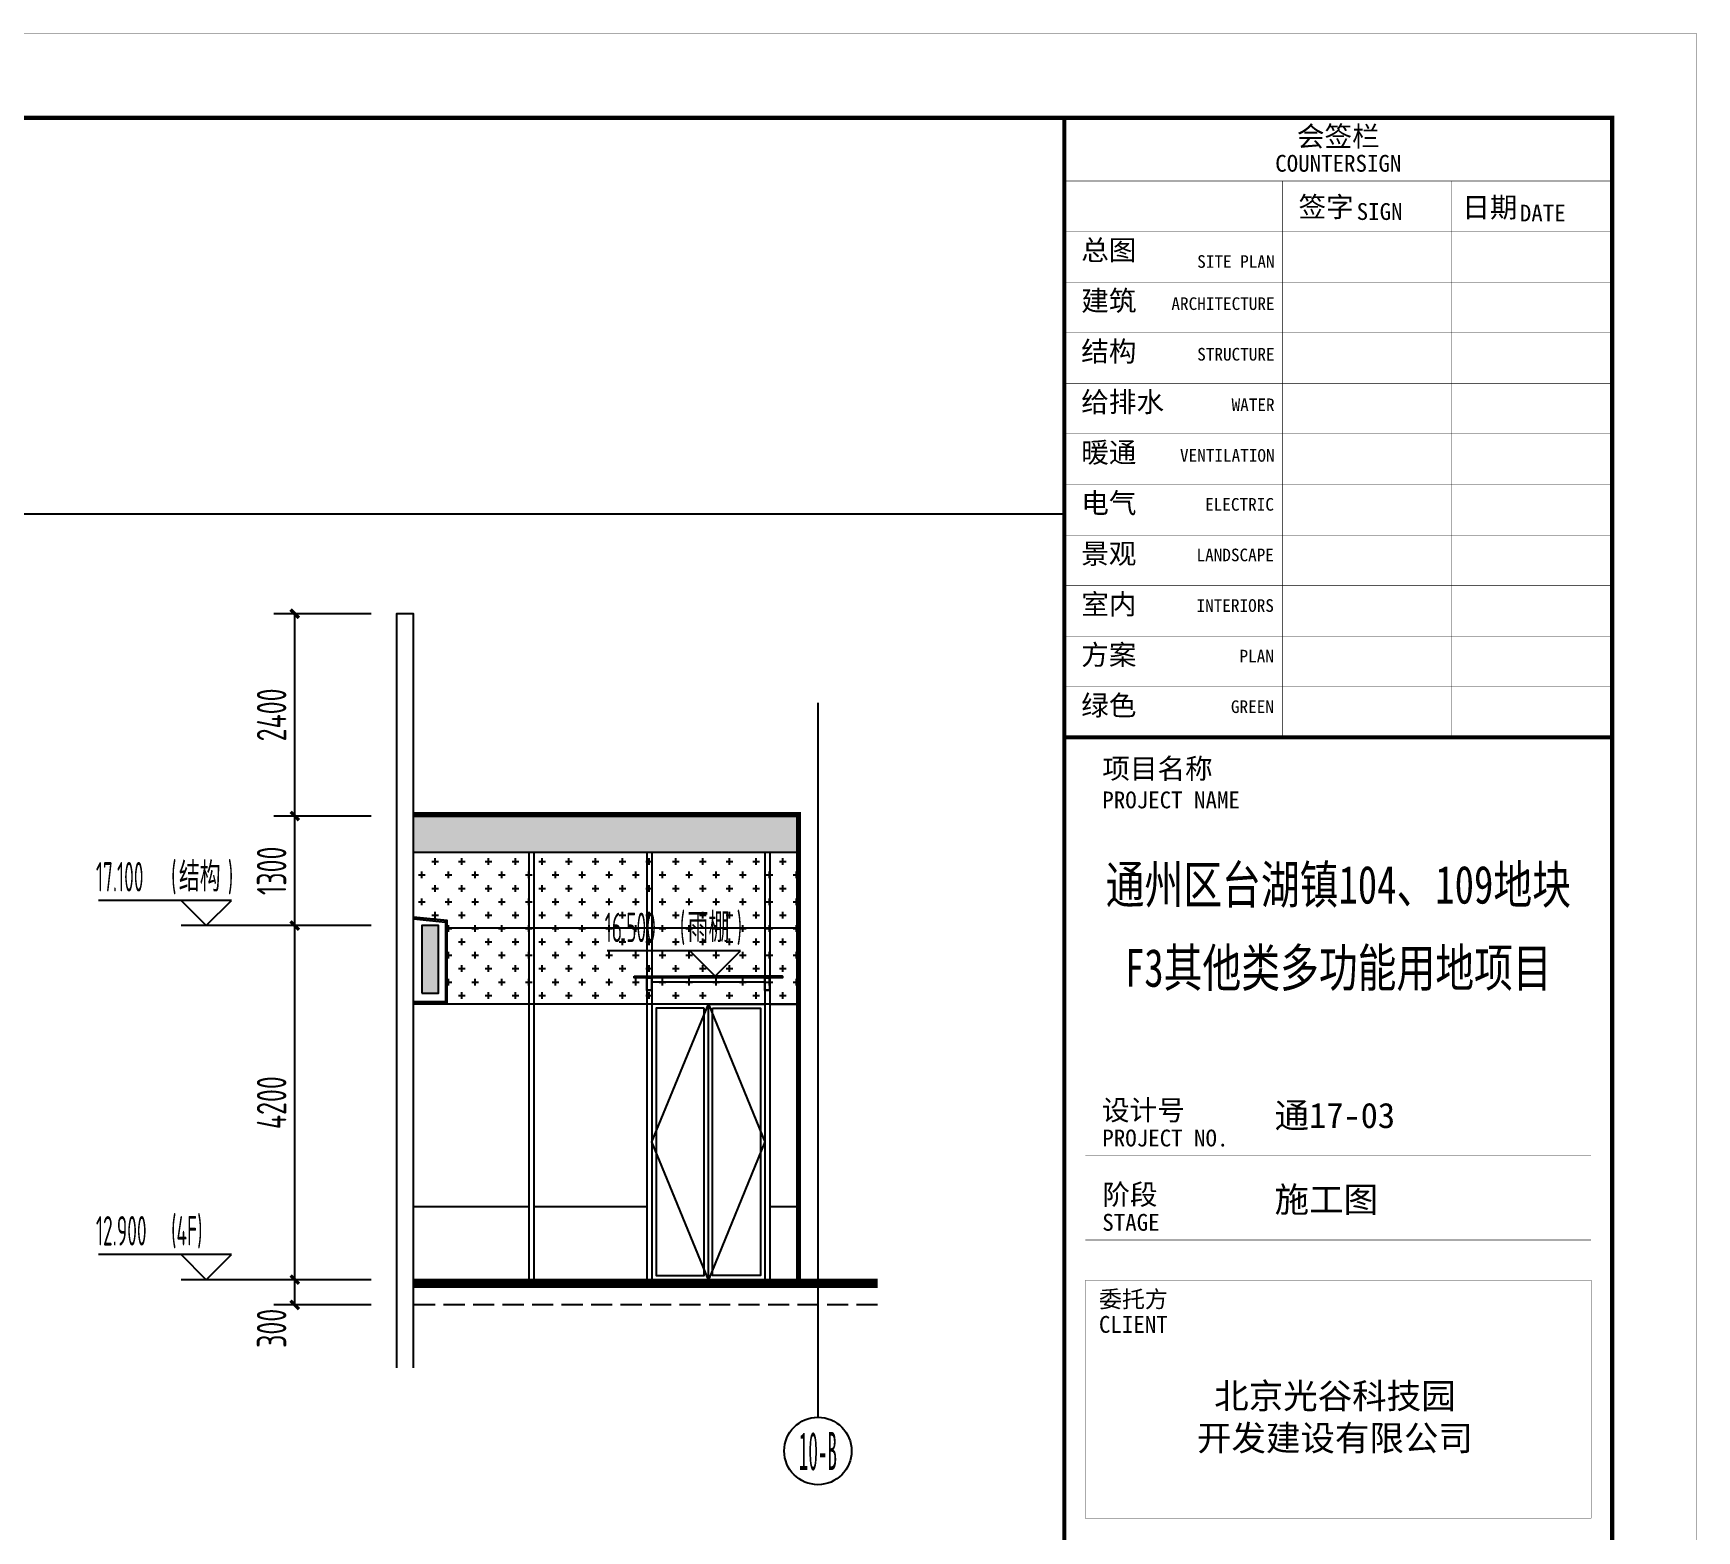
# Model space of a CAD drawing. Extents: x -863035 to 270371, y -8918 to 240488.
# Drawn here: x -229550 to -209813, y 154413 to 172177 of the extents above; entities that cross this region are included whole.
import ezdxf
from ezdxf.enums import TextEntityAlignment as Align

# ---------------------------------------------------------------- set-up
doc = ezdxf.new("R2010")
doc.units = 0
doc.header["$LTSCALE"] = 1000
doc.header["$MEASUREMENT"] = 0
doc.linetypes.add('DASH', pattern=[0.35, 0.25, -0.1])
for name, color, linetype in [('01-标注_尺寸', 124, 'Continuous'), ('01-标注_标高', 200, 'Continuous'), ('01-标注_轴线坐标', 132, 'Continuous'), ('02-TEXT_标注', 130, 'Continuous'), ('02-TEXT_轴号', 7, 'Continuous'), ('05-填充_156', 156, 'Continuous'), ('05-填充_天正', 26, 'Continuous'), ('A-C_玻璃幕墙', 140, 'Continuous'), ('A-C_门', 150, 'Continuous'), ('A-D-金属剖线', 200, 'Continuous'), ('A_AXIS-轴线', 36, 'Continuous'), ('A_STR-砼柱', 51, 'Continuous'), ('AXIS_TEXT', 7, 'Continuous'), ('D_玻璃', 152, 'Continuous'), ('D_铝板', 181, 'Continuous'), ('E-立面轮廓', 241, 'Continuous'), ('PUB_HATCH', 8, 'Continuous')]:
    doc.layers.add(name, color=color, linetype=linetype)
doc.layers.add('04-不打印_辅助线', color=165, linetype='Continuous', plot=False)
doc.styles.add('_TCH_AXIS', font='STXIHEI.TTF')
doc.styles.add('_TCH_DIM', font='ROS1', dxfattribs={"width": 0.75, "bigfont": 'JD'})
doc.styles.add('_TCH_DIM_T3', font='ROS1', dxfattribs={"width": 0.75, "bigfont": 'JD'})
doc.styles.add('COMPLEX', font='COMPLEX')
doc.styles.add('图签信息$0$华文细黑', font='STXIHEI.TTF', dxfattribs={"height": 10})
doc.dimstyles.new('_TCH_ARCH&&100', dxfattribs={"dimtxt": 350, "dimasz": 100, "dimexe": 250, "dimexo": 300, "dimgap": 100, "dimtad": 1, "dimdec": 0, "dimzin": 0, "dimdsep": 46, "dimtxsty": '_TCH_DIM_T3', "dimblk": 'ARCHTICK', "dimcen": 0.09, "dimclrt": 7, "dimazin": 2, "dimtfac": 1, "dimtdec": 0, "dimtix": 1, "dimtmove": 2, "dimatfit": 3, "dimfxl": 0, "dimtolj": 1, "dimtzin": 0, "dimarcsym": 0})

# ---------------------------------------------------------------- blocks, each defined once
blk = doc.blocks.new('图签信息')
at = {"const_width": 0.5}
for points in [[(-65, 574), (-65, 500.5), (0, 500.5), (0, 574)], [(-65, 0), (0, 0), (0, 500.5), (-65, 500.5)]]:
    blk.add_lwpolyline(points, close=True, dxfattribs=at)
at = {"const_width": 0.05}
for points in [[(-65, 566.5), (0, 566.5)], [(-39.14, 566.5), (-39.14, 500.5)], [(-19.1, 566.5), (-19.1, 500.5)], [(-65, 560.5), (0, 560.5)], [(-65, 554.5), (0, 554.5)], [(-65, 548.5), (0, 548.5)], [(-65, 542.5), (0, 542.5)], [(-65, 536.5), (0, 536.5)], [(-65, 530.5), (0, 530.5)], [(-65, 524.5), (0, 524.5)], [(-65, 518.5), (0, 518.5)], [(-65, 512.5), (0, 512.5)], [(-65, 512.5), (0, 512.5)], [(-65, 506.5), (0, 506.5)], [(-65, 500.5), (0, 500.5)], [(-62.5, 450.87), (-2.5, 450.87)], [(-62.5, 440.87), (-2.5, 440.87)], [(-2.5, 407.85), (-2.5, 436.12), (-62.5, 436.12), (-62.5, 407.85)], [(-62.5, 407.85), (-2.5, 407.85)]]:
    blk.add_lwpolyline(points, dxfattribs=at)
at = {"style": '图签信息$0$华文细黑'}
for s, height, p in [('会签栏', 2.4, (-32.5, 573)), ('COUNTERSIGN', 2, (-32.5, 569.6))]:
    blk.add_text(s, height=height, dxfattribs=at).set_placement(p, align=Align.TOP_CENTER)
for s, height, p in [('签字', 2.4, (-37.22, 564.63)), ('日期', 2.4, (-17.79, 564.58)), ('SIGN', 2, (-30.32, 563.88)), ('DATE', 2, (-10.96, 563.7)), ('总图', 2.4, (-63, 559.5)), ('建筑', 2.4, (-63, 553.5)), ('结构', 2.4, (-63, 547.5)), ('给排水', 2.4, (-63, 541.5)), ('暖通', 2.4, (-63, 535.5)), ('电气', 2.4, (-63, 529.5)), ('景观', 2.4, (-63, 523.5)), ('室内', 2.4, (-63, 517.5)), ('方案', 2.4, (-63, 511.5)), ('绿色', 2.4, (-63, 505.5)), ('项目名称', 2.4, (-60.5, 498)), ('PROJECT NAME', 2, (-60.5, 494.08)), ('设计号', 2.4, (-60.54, 457.48)), ('PROJECT NO.', 2, (-60.5, 453.97)), ('阶段', 2.4, (-60.5, 447.47)), ('STAGE', 2, (-60.5, 443.97)), ('委托方', 2, (-60.9, 434.86)), ('CLIENT', 2, (-60.9, 431.86))]:
    blk.add_text(s, height=height, dxfattribs=at).set_placement(p, align=Align.TOP_LEFT)
for s, p in [('SITE PLAN', (-40.06, 557.7)), ('ARCHITECTURE', (-40.06, 552.7)), ('STRUCTURE', (-40.06, 546.7)), ('WATER', (-40.06, 540.7)), ('VENTILATION', (-40.06, 534.7)), ('ELECTRIC', (-40.14, 528.89)), ('LANDSCAPE', (-40.14, 522.89)), ('INTERIORS', (-40.14, 516.89)), ('PLAN', (-40.14, 510.89)), ('GREEN', (-40.14, 504.89))]:
    blk.add_text(s, height=1.5, dxfattribs=at).set_placement(p, align=Align.TOP_RIGHT)
at = {"color": 4, "style": '图签信息$0$华文细黑', "width": 0.75}
for s, p in [('通州区台湖镇104、109地块', (-32.5, 480.78)), ('F3其他类多功能用地项目', (-32.5, 470.91))]:
    blk.add_text(s, height=4.5, dxfattribs=at).set_placement(p, align=Align.CENTER)
at = {"color": 4, "ltscale": 0.001, "char_height": 3, "width": 58.4895, "style": '图签信息$0$华文细黑'}
for s, insert, attachment_point in [('通17-03', (-40.06, 455.51), 4), ('施工图', (-40.06, 445.51), 4), ('北京光谷科技园\\P开发建设有限公司', (-32.9, 419.71), 5)]:
    blk.add_mtext(s, dxfattribs=dict(at, insert=insert, attachment_point=attachment_point))
blk = doc.blocks.new('图签-A1')
at = {"color": 2}
blk.add_blockref('图签信息', (0, 0), dxfattribs=at)
blk = doc.blocks.new('yp')
at = {"layer": 'D_玻璃'}
blk.add_lwpolyline([(-1610, 168), (150, 168), (150, 150), (-1610, 150)], close=True, dxfattribs=at)
at = {"layer": 'D_铝板'}
blk.add_line((-1400, 100), (-60, 100), dxfattribs=at)
for points in [[(-1460, 150), (-1400, 150), (-1400, 0), (-1460, 0), (-1460, 150)], [(-60, 150), (0, 150), (0, 0), (-60, 0), (-60, 150)]]:
    blk.add_lwpolyline(points, dxfattribs=at)
for points in [[(-1457, 147), (-1403, 147), (-1403, 3), (-1457, 3)], [(-57, 147), (-3, 147), (-3, 3), (-57, 3)]]:
    blk.add_lwpolyline(points, close=True, dxfattribs=at)
blk = doc.blocks.new('图框-A1+1-4')
for points, const_width in [([(0, 0), (1051, 0), (1051, 594), (0, 594)], 0.05), ([(976, 584), (25, 584), (25, 10), (976, 10)], 0.5)]:
    blk.add_lwpolyline(points, close=True, dxfattribs=dict(const_width=const_width))
blk = doc.blocks.new('_AXISO')
blk.add_circle((0, 0), 0.5)
at = {"layer": 'AXIS_TEXT', "style": 'COMPLEX', "width": 1.041667}
blk.add_attdef('A', text='', height=0.56, dxfattribs=at).set_placement((-0.25, -0.28), (0.25, -0.28), align=Align.FIT)
blk = doc.blocks.new('_FZH')
blk.add_lwpolyline([(-0.5, -0.5), (0.5, -0.5), (0.5, 0.5), (-0.5, 0.5)], close=True)
at = {"layer": 'PUB_HATCH'}
blk.add_solid([(-0.5, -0.5), (0.5, -0.5), (-0.5, 0.5), (0.5, 0.5)], dxfattribs=at)
blk = doc.blocks.new('_ArchTick')
at = {"color": 0, "linetype": 'ByBlock', "const_width": 0.4}
blk.add_lwpolyline([(-0.5, -0.5), (0.5, 0.5)], dxfattribs=at)
blk = doc.blocks.new('*D635')
at = {"layer": '01-标注_尺寸', "color": 0, "lineweight": -2, "transparency": 16777216}
for p, q in [((-225540, 157391), (-226697, 157391)), ((-226447, 157091), (-226447, 157391)), ((-225540, 157091), (-226697, 157091))]:
    blk.add_line(p, q, dxfattribs=at)
at = {"layer": 'Defpoints', "color": 0, "transparency": 16777216}
for p in [(-226447, 157391), (-225240, 157391), (-225240, 157091)]:
    blk.add_point(p, dxfattribs=at)
at = {"layer": '01-标注_尺寸', "color": 0, "lineweight": -2, "transparency": 16777216, "xscale": 100, "yscale": 100, "zscale": 100}
for p, rotation in [((-226447, 157391), 90), ((-226447, 157091), 270)]:
    blk.add_blockref('_ArchTick', p, dxfattribs=dict(at, rotation=rotation))
at = {"layer": '01-标注_尺寸', "color": 7, "transparency": 16777216, "insert": (-226722, 156814), "char_height": 350, "attachment_point": 5, "rotation": 90, "style": '_TCH_DIM_T3'}
blk.add_mtext('\\A1;300', dxfattribs=at)
blk = doc.blocks.new('*D636')
at = {"layer": '01-标注_尺寸', "color": 0, "lineweight": -2, "transparency": 16777216}
for p, q in [((-225540, 161591), (-226697, 161591)), ((-226447, 157391), (-226447, 161591)), ((-225540, 157391), (-226697, 157391))]:
    blk.add_line(p, q, dxfattribs=at)
at = {"layer": 'Defpoints', "color": 0, "transparency": 16777216}
for p in [(-226447, 161591), (-225240, 161591), (-225240, 157391)]:
    blk.add_point(p, dxfattribs=at)
at = {"layer": '01-标注_尺寸', "color": 0, "lineweight": -2, "transparency": 16777216, "xscale": 100, "yscale": 100, "zscale": 100}
for p, rotation in [((-226447, 161591), 90), ((-226447, 157391), 270)]:
    blk.add_blockref('_ArchTick', p, dxfattribs=dict(at, rotation=rotation))
at = {"layer": '01-标注_尺寸', "color": 7, "transparency": 16777216, "insert": (-226722, 159491), "char_height": 350, "attachment_point": 5, "rotation": 90, "style": '_TCH_DIM_T3'}
blk.add_mtext('\\A1;4200', dxfattribs=at)
blk = doc.blocks.new('*D637')
at = {"layer": '01-标注_尺寸', "color": 0, "lineweight": -2, "transparency": 16777216}
for p, q in [((-225540, 162891), (-226697, 162891)), ((-226447, 161591), (-226447, 162891)), ((-225540, 161591), (-226697, 161591))]:
    blk.add_line(p, q, dxfattribs=at)
at = {"layer": 'Defpoints', "color": 0, "transparency": 16777216}
for p in [(-226447, 162891), (-225240, 162891), (-225240, 161591)]:
    blk.add_point(p, dxfattribs=at)
at = {"layer": '01-标注_尺寸', "color": 0, "lineweight": -2, "transparency": 16777216, "xscale": 100, "yscale": 100, "zscale": 100}
for p, rotation in [((-226447, 162891), 90), ((-226447, 161591), 270)]:
    blk.add_blockref('_ArchTick', p, dxfattribs=dict(at, rotation=rotation))
at = {"layer": '01-标注_尺寸', "color": 7, "transparency": 16777216, "insert": (-226722, 162241), "char_height": 350, "attachment_point": 5, "rotation": 90, "style": '_TCH_DIM_T3'}
blk.add_mtext('\\A1;1300', dxfattribs=at)
blk = doc.blocks.new('*D638')
at = {"layer": '01-标注_尺寸', "color": 0, "lineweight": -2, "transparency": 16777216}
for p, q in [((-225540, 165291), (-226697, 165291)), ((-226447, 162891), (-226447, 165291)), ((-225540, 162891), (-226697, 162891))]:
    blk.add_line(p, q, dxfattribs=at)
at = {"layer": 'Defpoints', "color": 0, "transparency": 16777216}
for p in [(-226447, 165291), (-225240, 165291), (-225240, 162891)]:
    blk.add_point(p, dxfattribs=at)
at = {"layer": '01-标注_尺寸', "color": 0, "lineweight": -2, "transparency": 16777216, "xscale": 100, "yscale": 100, "zscale": 100}
for p, rotation in [((-226447, 165291), 90), ((-226447, 162891), 270)]:
    blk.add_blockref('_ArchTick', p, dxfattribs=dict(at, rotation=rotation))
at = {"layer": '01-标注_尺寸', "color": 7, "transparency": 16777216, "insert": (-226722, 164091), "char_height": 350, "attachment_point": 5, "rotation": 90, "style": '_TCH_DIM_T3'}
blk.add_mtext('\\A1;2400', dxfattribs=at)

msp = doc.modelspace()

# ---------------------------------------------------------------- hatches: boundary and pattern name
at = {"layer": '05-填充_156'}
h = msp.add_hatch(dxfattribs=at)
h.set_pattern_fill('CROSS', color=136, scale=100)
h.set_pattern_definition([(0, (-257683.36, 347611.99), (158.75, 158.75), [79.375, -238.125]), (90, (-257643.68, 347572.3), (-158.75, 158.75), [79.375, -238.125])])
h.paths.add_polyline_path([(-225040.3, 161691), (-224640.3, 161651), (-224640.3, 160666), (-224660.3, 160666), (-224670.3, 160676), (-224680.3, 160666), (-225040.3, 160666), (-225040.3, 160661), (-220490.3, 160661), (-220490.3, 162461), (-225040.3, 162461)])
at = {"layer": '05-填充_天正', "transparency": 33554641}
h = msp.add_hatch(color=256, dxfattribs=at)
h.dxf.hatch_style = 1
h.paths.add_polyline_path([(-225040.3, 162891), (-220490.3, 162891), (-220490.3, 162461), (-225040.3, 162461)])

# ---------------------------------------------------------------- linework, layer by layer
at = {"layer": '01-标注_标高'}
for p, q in [((-227196.8, 161891), (-228776.3, 161891)), ((-227496.8, 161591), (-227796.8, 161891)), ((-227496.8, 161591), (-227196.8, 161891)), ((-226696.8, 161591), (-227796.8, 161591)), ((-221160.3, 161290.7), (-222739.7, 161290.7)), ((-221460.3, 160990.7), (-221760.3, 161290.7)), ((-221460.3, 160990.7), (-221160.3, 161290.7)), ((-220660.3, 160990.7), (-221760.3, 160990.7)), ((-227196.8, 157691), (-228776.3, 157691)), ((-227496.8, 157391), (-227796.8, 157691)), ((-227496.8, 157391), (-227196.8, 157691)), ((-226696.8, 157391), (-227796.8, 157391))]:
    msp.add_line(p, q, dxfattribs=at)
at = {"layer": '01-标注_轴线坐标'}
msp.add_line((-220240.3, 156759.2), (-220240.3, 155759.2), dxfattribs=at)
at = {"layer": '04-不打印_辅助线'}
msp.add_lwpolyline([(-230015.6, 166474.3), (-217316, 166474.3), (-217316, 122042), (-230015.6, 122042)], close=True, dxfattribs=at)
at = {"layer": 'A-C_玻璃幕墙'}
for points in [[(-225040.3, 156347.3), (-225040.3, 165291), (-225240.3, 165291), (-225240.3, 156347.3)], [(-225040.3, 162891), (-220490.3, 162891)], [(-220490.3, 162891), (-220490.3, 157391)], [(-223670.3, 162461), (-223670.3, 157391)], [(-223610.3, 162461), (-223610.3, 157391)], [(-222270.3, 162461), (-222270.3, 157391)], [(-222210.3, 162461), (-222210.3, 157391)], [(-220870.3, 162461), (-220870.3, 157391)], [(-220810.3, 162461), (-220810.3, 157391)], [(-220490.3, 161561), (-224640.3, 161561)], [(-220810.3, 160661), (-220490.3, 160661)], [(-225040.3, 158261), (-223670.3, 158261)], [(-223610.3, 158261), (-222270.3, 158261)], [(-220810.3, 158261), (-220490.3, 158261)], [(-219531.3, 157391), (-225040.3, 157391)]]:
    msp.add_lwpolyline(points, dxfattribs=at)
msp.add_lwpolyline([(-220490.3, 160661), (-225040.3, 160661), (-225040.3, 161594), (-225040.3, 161594), (-225040.3, 162461), (-220490.3, 162461)], close=True, dxfattribs=at)
at = {"layer": 'A-C_玻璃幕墙', "linetype": 'DASH'}
msp.add_lwpolyline([(-219531.3, 157091), (-225040.3, 157091)], dxfattribs=at)
at = {"layer": 'A-C_门'}
for points in [[(-221540.3, 157391), (-222210.3, 159026), (-221540.3, 160661), (-220870.3, 159026)], [(-221540.3, 160661), (-222210.3, 160661), (-222210.3, 157391), (-221540.3, 157391)], [(-221540.3, 160661), (-220870.3, 160661), (-220870.3, 157391), (-221540.3, 157391)], [(-221590.3, 160611), (-222160.3, 160611), (-222160.3, 157441), (-221590.3, 157441)], [(-221490.3, 160611), (-220920.3, 160611), (-220920.3, 157441), (-221490.3, 157441)]]:
    msp.add_lwpolyline(points, close=True, dxfattribs=at)
at = {"layer": 'A-D-金属剖线'}
for points in [[(-225040.3, 160666), (-224680.3, 160666), (-224670.3, 160676), (-224660.3, 160666), (-224640.3, 160666), (-224640.3, 161651), (-225040.3, 161691)], [(-225040.3, 160669), (-224681.5, 160669), (-224670.3, 160680.2), (-224659, 160669), (-224643.3, 160669), (-224643.3, 161648), (-225040.3, 161688)], [(-225040.3, 161671), (-224660.3, 161631), (-224660.3, 160686), (-225040.3, 160686)]]:
    msp.add_lwpolyline(points, dxfattribs=at)
at = {"layer": 'A_AXIS-轴线', "ltscale": 0.4}
msp.add_line((-220240.3, 164233.3), (-220240.3, 156759.2), dxfattribs=at)
at = {"layer": 'E-立面轮廓'}
for points, const_width in [([(-225040.3, 162916), (-220465.3, 162916), (-220465.3, 157391)], 50), ([(-225040.3, 157341), (-219531.3, 157341)], 100)]:
    msp.add_lwpolyline(points, dxfattribs=dict(at, const_width=const_width))

# ---------------------------------------------------------------- block references
at = {"xscale": 100, "yscale": 100, "zscale": 100}
for name, p in [('图框-A1+1-4', (-314916, 112774.5)), ('图签-A1', (-210816, 113774.5))]:
    msp.add_blockref(name, p, dxfattribs=at)
msp.add_blockref('yp', (-220810.3, 160823.2))
at = {"layer": '01-标注_轴线坐标'}
ref = msp.add_blockref('_AXISO', (-220240.3, 155359.2), dxfattribs=dict(at, xscale=800, yscale=800, zscale=800))
ref.add_attrib('A', '10-B', dxfattribs={"layer": '02-TEXT_轴号', "height": 452.55, "style": '_TCH_AXIS', "width": 0.370904}).set_placement((-220466.5, 155132.9), (-220014, 155132.9), align=Align.FIT)
at = {"layer": 'A_STR-砼柱', "xscale": 200, "yscale": 800, "zscale": 800}
msp.add_blockref('_FZH', (-224840.3, 161191), dxfattribs=at)

# ---------------------------------------------------------------- texts
at = {"layer": '02-TEXT_标注', "style": '_TCH_DIM'}
for s, height, width, p in [('17.100', 350, 0.5625, (-228806.3, 161996)), ('(', 350, 0.5625, (-227914, 161996)), ('结构', 347.29, 0.75, (-227822.1, 161996)), (')', 350, 0.5625, (-227240.2, 161996)), ('16.500', 350, 0.5625, (-222769.7, 161395.7)), ('(', 350, 0.5625, (-221877.4, 161395.7)), ('雨棚', 347.29, 0.75, (-221785.6, 161395.7)), (')', 350, 0.5625, (-221203.6, 161395.7)), ('12.900', 350, 0.5625, (-228806.3, 157796)), ('(4F)', 350, 0.5625, (-227914, 157796))]:
    msp.add_text(s, height=height, dxfattribs=dict(at, width=width)).set_placement(p)

# ---------------------------------------------------------------- dimensions: what is measured, and where the dimension line sits
at = {"layer": '01-标注_尺寸'}
for p1, p2, picture, middle in [((-225240.3, 162891), (-225240.3, 165291), '*D638', (-226721.8, 164091)), ((-225240.3, 161591), (-225240.3, 162891), '*D637', (-226721.8, 162241)), ((-225240.3, 157391), (-225240.3, 161591), '*D636', (-226721.8, 159491))]:
    dim = msp.add_aligned_dim(p1=p1, p2=p2, distance=1206.6, dimstyle='_TCH_ARCH&&100', dxfattribs=at)
    dim.commit()
    dim.dimension.update_dxf_attribs({"geometry": picture, "text_midpoint": middle})
dim = msp.add_linear_dim(base=(-226446.8, 157391), p1=(-225240.3, 157091), p2=(-225240.3, 157391), angle=90, dimstyle='_TCH_ARCH&&100', dxfattribs=at)
dim.commit()
dim.dimension.update_dxf_attribs({"geometry": '*D635', "text_midpoint": (-226721.8, 156813.8), "dimtype": 161})

doc.saveas('drawing.dxf')
